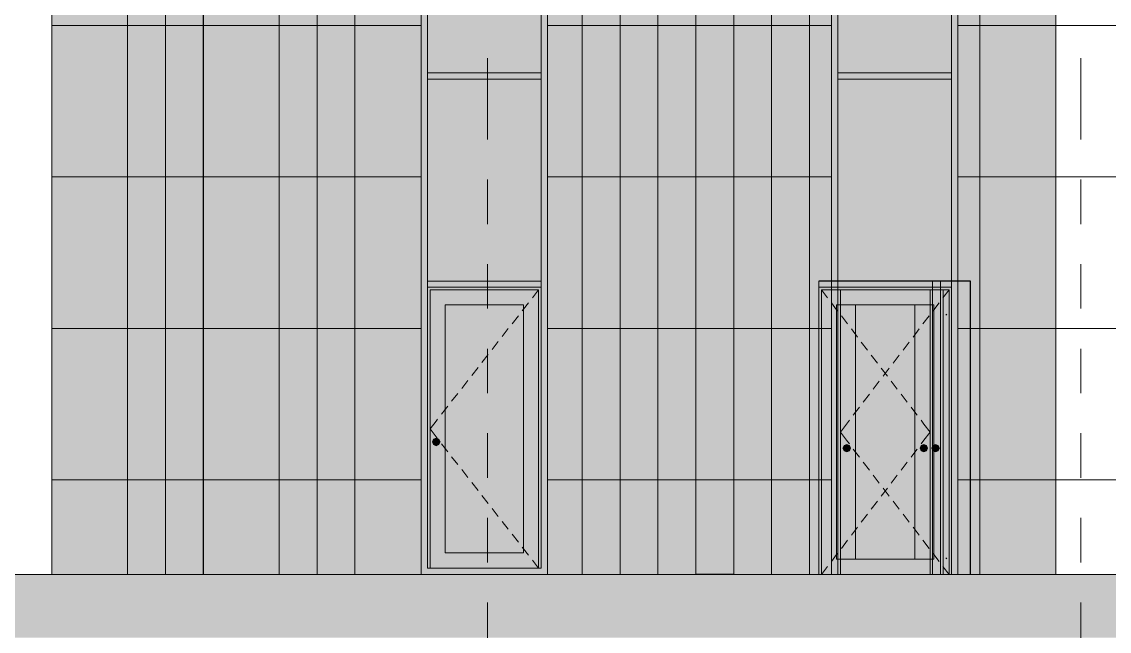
# Model space of a CAD drawing. Header units: millimetres. Extents: x 1499747 to 4230374, y -28481 to 441852.
# Drawn here: x 4128775 to 4137387, y 368628 to 373458 of the extents above; entities that cross this region are included whole.
import ezdxf

# ---------------------------------------------------------------- set-up
doc = ezdxf.new("R2010")
doc.units = ezdxf.units.MM
doc.header["$MEASUREMENT"] = 0
doc.layers.add('Чертеж и Рисунок', color=7, linetype='Continuous')

# ---------------------------------------------------------------- blocks, each defined once
blk = doc.blocks.new('zw$A0C3')
at = {"layer": 'Чертеж и Рисунок', "linetype": 'Continuous', "lineweight": 0, "true_color": 0x2e2e2e}
for points in [[(670, 2325), (670, 2275), (0, 2275), (0, 2325)], [(900, 2275), (880, 2255), (20, 2255), (0, 2275)], [(0, 0), (0, 2275), (20, 2255), (20, 0)], [(140, 120), (20, 0), (20, 2255), (140, 2135)], [(880, 2255), (760, 2135), (140, 2135), (20, 2255)], [(900, 2325), (900, 2275), (670, 2275), (670, 2325)], [(900, 0), (880, 0), (880, 2255), (900, 2275)], [(900, 0), (962.8, 0), (962.8, 2325), (900, 2325)], [(962.8, 2325), (962.8, 2275), (1250, 2275), (1250, 2325)], [(962.8, 0), (982.8, 0), (982.8, 2255), (962.8, 2275)], [(962.8, 2275), (982.8, 2255), (1200, 2255), (1200, 2275)], [(1151.6, 44.9), (1151.6, 2240.2), (1131.6, 2220.2), (1131.6, 44.9)], [(1248.4, 2276.9), (1200, 2276.9), (1200, 44), (1248.4, 42.8)], [(815, 1015.1), (808.8, 1000), (800.3, 1000), (809, 1021.1)], [(808.8, 1000), (815, 985), (809, 979), (800.3, 1000)], [(818.5, 1011.5), (813.8, 1000), (808.8, 1000), (815, 1015.1)], [(813.8, 1000), (818.5, 988.5), (815, 985), (808.8, 1000)], [(830, 1021.3), (815, 1015.1), (809, 1021.1), (830, 1029.8)], [(815, 985), (830, 978.8), (830, 970.3), (809, 979)], [(822, 1008), (818.7, 1000), (813.8, 1000), (818.5, 1011.5)], [(818.7, 1000), (822, 992), (818.5, 988.5), (813.8, 1000)], [(830, 1016.3), (818.5, 1011.5), (815, 1015.1), (830, 1021.3)], [(818.5, 988.5), (830, 983.8), (830, 978.8), (815, 985)], [(830, 1011.4), (822, 1008), (818.5, 1011.5), (830, 1016.3)], [(822, 992), (830, 988.7), (830, 983.8), (818.5, 988.5)], [(828.5, 1009.9), (828.5, 990.2), (822.6, 992.6), (819.5, 1000), (822.6, 1007.5)], [(828.5, 1007.1), (828.5, 1010), (831.5, 1010), (831.5, 1007.1)], [(828.5, 1000), (828.5, 1007.1), (831.5, 1007.1), (831.5, 1000)], [(828.5, 993), (828.5, 1000), (831.5, 1000), (831.5, 993)], [(828.5, 990), (828.5, 993), (831.5, 993), (831.5, 990)], [(830, 1010.5), (831.2, 1010), (828.8, 1010)], [(828.8, 990), (831.2, 990), (830, 989.5)], [(845, 1015.1), (830, 1021.3), (830, 1029.8), (851.1, 1021.1)], [(841.5, 1011.5), (830, 1016.3), (830, 1021.3), (845, 1015.1)], [(838, 1008), (830, 1011.4), (830, 1016.3), (841.5, 1011.5)], [(830, 988.7), (838, 992), (841.5, 988.5), (830, 983.8)], [(830, 983.8), (841.5, 988.5), (845, 985), (830, 978.8)], [(830, 978.8), (845, 985), (851.1, 979), (830, 970.3)], [(840.5, 1000), (837.5, 992.6), (831.5, 990.2), (831.5, 1009.9), (837.5, 1007.5)], [(841.3, 1000), (838, 1008), (841.5, 1011.5), (846.3, 1000)], [(838, 992), (841.3, 1000), (846.3, 1000), (841.5, 988.5)], [(846.3, 1000), (841.5, 1011.5), (845, 1015.1), (851.3, 1000)], [(841.5, 988.5), (846.3, 1000), (851.3, 1000), (845, 985)], [(859.8, 1000), (851.3, 1000), (845, 1015.1), (851.1, 1021.1)], [(851.3, 1000), (859.8, 1000), (851.1, 979), (845, 985)], [(894.3, 1000), (902.8, 1000), (909.1, 1015.1), (903, 1021.1)], [(902.8, 1000), (894.3, 1000), (903, 979), (909.1, 985)], [(907.8, 1000), (912.6, 1011.5), (909.1, 1015.1), (902.8, 1000)], [(912.6, 988.5), (907.8, 1000), (902.8, 1000), (909.1, 985)], [(909.1, 1015.1), (924.1, 1021.3), (924.1, 1029.8), (903, 1021.1)], [(924.1, 978.8), (909.1, 985), (903, 979), (924.1, 970.3)], [(912.8, 1000), (916.1, 1008), (912.6, 1011.5), (907.8, 1000)], [(916.1, 992), (912.8, 1000), (907.8, 1000), (912.6, 988.5)], [(912.6, 1011.5), (924.1, 1016.3), (924.1, 1021.3), (909.1, 1015.1)], [(924.1, 983.8), (912.6, 988.5), (909.1, 985), (924.1, 978.8)], [(916.1, 1008), (924.1, 1011.4), (924.1, 1016.3), (912.6, 1011.5)], [(924.1, 988.7), (916.1, 992), (912.6, 988.5), (924.1, 983.8)], [(913.6, 1000), (916.6, 992.6), (922.6, 990.2), (922.6, 1009.9), (916.6, 1007.5)], [(925.6, 1007.1), (925.6, 1010), (922.6, 1010), (922.6, 1007.1)], [(925.6, 1000), (925.6, 1007.1), (922.6, 1007.1), (922.6, 1000)], [(925.6, 993), (925.6, 1000), (922.6, 1000), (922.6, 993)], [(925.6, 990), (925.6, 993), (922.6, 993), (922.6, 990)], [(924.1, 1010.5), (922.9, 1010), (925.3, 1010)], [(925.3, 990), (922.9, 990), (924.1, 989.5)], [(924.1, 1021.3), (939.1, 1015.1), (945.1, 1021.1), (924.1, 1029.8)], [(924.1, 1016.3), (935.6, 1011.5), (939.1, 1015.1), (924.1, 1021.3)], [(924.1, 1011.4), (932.1, 1008), (935.6, 1011.5), (924.1, 1016.3)], [(932.1, 992), (924.1, 988.7), (924.1, 983.8), (935.6, 988.5)], [(935.6, 988.5), (924.1, 983.8), (924.1, 978.8), (939.1, 985)], [(939.1, 985), (924.1, 978.8), (924.1, 970.3), (945.1, 979)], [(925.6, 1009.9), (925.6, 990.2), (931.5, 992.6), (934.6, 1000), (931.5, 1007.5)], [(932.1, 1008), (935.4, 1000), (940.3, 1000), (935.6, 1011.5)], [(935.4, 1000), (932.1, 992), (935.6, 988.5), (940.3, 1000)], [(935.6, 1011.5), (940.3, 1000), (945.3, 1000), (939.1, 1015.1)], [(940.3, 1000), (935.6, 988.5), (939.1, 985), (945.3, 1000)], [(939.1, 1015.1), (945.3, 1000), (953.8, 1000), (945.1, 1021.1)], [(945.3, 1000), (939.1, 985), (945.1, 979), (953.8, 1000)], [(880, 0), (20, 0), (140, 120), (760, 120)], [(982.8, 0), (1248.4, 0), (1248.4, 43), (982.8, 45.6)]]:
    blk.add_hatch(color=250, dxfattribs=at).paths.add_polyline_path(points)
h = blk.add_hatch(color=250, dxfattribs=at)
h.paths.add_polyline_path([(880, 0), (760, 120), (760, 2135), (880, 2255)])
h.paths.add_polyline_path([(859.8, 1000), (851.1, 1021.1), (830, 1029.8), (809, 1021.1), (800.3, 1000), (809, 979), (830, 970.3), (851.1, 979)], flags=0)
at = {"layer": 'Чертеж и Рисунок', "linetype": 'Continuous', "lineweight": 0, "true_color": 0x84adf9}
for points in [[(982.8, 44.9), (1200, 44.9), (1200, 2252.7), (982.8, 2255)], [(760, 120), (140, 120), (140, 2135), (760, 2135)]]:
    blk.add_hatch(color=161, dxfattribs=at).paths.add_polyline_path(points)
at = {"layer": 'Чертеж и Рисунок', "linetype": 'Continuous', "lineweight": 0, "true_color": 0x2e2e2e}
h = blk.add_hatch(color=250, dxfattribs=at)
h.paths.add_polyline_path([(841.3, 1000), (838, 992), (830, 988.7), (822, 992), (818.7, 1000), (822, 1008), (830, 1011.4), (838, 1008)])
h.paths.add_polyline_path([(840.5, 1000), (837.5, 1007.5), (831.5, 1009.9), (831.5, 1010), (831.2, 1010), (830, 1010.5), (828.8, 1010), (828.5, 1010), (828.5, 1009.9), (822.6, 1007.5), (819.5, 1000), (822.6, 992.6), (828.5, 990.2), (828.5, 990), (828.8, 990), (830, 989.5), (831.2, 990), (831.5, 990), (831.5, 990.2), (837.5, 992.6)], flags=0)
h = blk.add_hatch(color=250, dxfattribs=at)
h.paths.add_polyline_path([(912.8, 1000), (916.1, 992), (924.1, 988.7), (932.1, 992), (935.4, 1000), (932.1, 1008), (924.1, 1011.4), (916.1, 1008)])
h.paths.add_polyline_path([(913.6, 1000), (916.6, 1007.5), (922.6, 1009.9), (922.6, 1010), (922.9, 1010), (924.1, 1010.5), (925.3, 1010), (925.6, 1010), (925.6, 1009.9), (931.5, 1007.5), (934.6, 1000), (931.5, 992.6), (925.6, 990.2), (925.6, 990), (925.3, 990), (924.1, 989.5), (922.9, 990), (922.6, 990), (922.6, 990.2), (916.6, 992.6)], flags=0)
at = {"lineweight": -3}
for p, q in [((1200, 2325), (0, 2325)), ((1200, 0), (1200, 2325))]:
    blk.add_line(p, q, dxfattribs=at)
at = {"layer": 'Чертеж и Рисунок', "color": 7, "linetype": 'Continuous', "lineweight": 5}
for points in [[(0, 2325), (670, 2325)], [(0, 2325), (0, 2300)], [(0, 2300), (0, 2275)], [(0, 2275), (0, 0)], [(0, 2275), (670, 2275)], [(880, 2255), (20, 2255)], [(20, 2255), (20, 0)], [(670, 2325), (900, 2325)], [(670, 2275), (900, 2275)], [(880, 0), (880, 2255)], [(900, 2300), (900, 2325)], [(900, 2275), (900, 2300)], [(900, 0), (900, 2275)], [(962.8, 2300), (962.8, 2325)], [(1192.8, 2325), (962.8, 2325)], [(962.8, 2275), (962.8, 2300)], [(962.8, 0), (962.8, 2275)], [(982.8, 0), (982.8, 2255)], [(1200, 2265.2), (1200, 2240.2)], [(140, 2135), (760, 2135)], [(140, 120), (140, 2135)], [(760, 2135), (760, 120)], [(800.3, 1000), (809, 1021.1)], [(809, 979), (800.3, 1000)], [(809, 1021.1), (830, 1029.8)], [(830, 970.3), (809, 979)], [(818.7, 1000), (822, 1008)], [(822, 992), (818.7, 1000)], [(819.5, 1000), (822.6, 1007.5)], [(822.6, 992.6), (819.5, 1000)], [(822, 1008), (830, 1011.4)], [(830, 988.7), (822, 992)], [(822.6, 1007.5), (828.5, 1009.9)], [(828.5, 990.2), (822.6, 992.6)], [(828.5, 1007.1), (828.5, 1010)], [(828.5, 1010), (828.8, 1010)], [(828.5, 1000), (828.5, 1007.1)], [(828.5, 993), (828.5, 1000)], [(828.5, 990), (828.5, 993)], [(828.5, 990), (828.8, 990)], [(828.8, 1010), (830, 1010.5)], [(828.8, 1010), (831.2, 1010)], [(830, 989.5), (828.8, 990)], [(828.8, 990), (831.2, 990)], [(830, 1029.8), (851.1, 1021.1)], [(830, 1011.4), (838, 1008)], [(830, 1010.5), (831.2, 1010)], [(838, 992), (830, 988.7)], [(831.2, 990), (830, 989.5)], [(851.1, 979), (830, 970.3)], [(831.2, 1010), (831.5, 1010)], [(831.2, 990), (831.5, 990)], [(831.5, 1007.1), (831.5, 1010)], [(831.5, 1009.9), (837.5, 1007.5)], [(831.5, 1000), (831.5, 1007.1)], [(831.5, 993), (831.5, 1000)], [(831.5, 990), (831.5, 993)], [(837.5, 992.6), (831.5, 990.2)], [(837.5, 1007.5), (840.5, 1000)], [(840.5, 1000), (837.5, 992.6)], [(838, 1008), (841.3, 1000)], [(841.3, 1000), (838, 992)], [(851.1, 1021.1), (859.8, 1000)], [(859.8, 1000), (851.1, 979)], [(903, 1021.1), (894.3, 1000)], [(894.3, 1000), (903, 979)], [(924.1, 1029.8), (903, 1021.1)], [(903, 979), (924.1, 970.3)], [(916.1, 1008), (912.8, 1000)], [(912.8, 1000), (916.1, 992)], [(916.6, 1007.5), (913.6, 1000)], [(913.6, 1000), (916.6, 992.6)], [(924.1, 1011.4), (916.1, 1008)], [(916.1, 992), (924.1, 988.7)], [(922.6, 1009.9), (916.6, 1007.5)], [(916.6, 992.6), (922.6, 990.2)], [(922.6, 1007.1), (922.6, 1010)], [(922.9, 1010), (922.6, 1010)], [(922.6, 1000), (922.6, 1007.1)], [(922.6, 993), (922.6, 1000)], [(922.6, 990), (922.6, 993)], [(922.9, 990), (922.6, 990)], [(924.1, 1010.5), (922.9, 1010)], [(925.3, 1010), (922.9, 1010)], [(922.9, 990), (924.1, 989.5)], [(925.3, 990), (922.9, 990)], [(945.1, 1021.1), (924.1, 1029.8)], [(932.1, 1008), (924.1, 1011.4)], [(925.3, 1010), (924.1, 1010.5)], [(924.1, 988.7), (932.1, 992)], [(924.1, 989.5), (925.3, 990)], [(924.1, 970.3), (945.1, 979)], [(925.6, 1010), (925.3, 1010)], [(925.6, 990), (925.3, 990)], [(925.6, 1007.1), (925.6, 1010)], [(931.5, 1007.5), (925.6, 1009.9)], [(925.6, 1000), (925.6, 1007.1)], [(925.6, 993), (925.6, 1000)], [(925.6, 990), (925.6, 993)], [(925.6, 990.2), (931.5, 992.6)], [(934.6, 1000), (931.5, 1007.5)], [(931.5, 992.6), (934.6, 1000)], [(935.4, 1000), (932.1, 1008)], [(932.1, 992), (935.4, 1000)], [(953.8, 1000), (945.1, 1021.1)], [(945.1, 979), (953.8, 1000)], [(760, 120), (140, 120)]]:
    blk.add_lwpolyline(points, dxfattribs=at)
at = {"layer": 'Чертеж и Рисунок', "color": 23, "linetype": 'Continuous', "lineweight": 5, "true_color": 0xbf8080}
for points in [[(20, 2255), (68.5, 2191.4)], [(98.9, 2151.7), (140, 2097.7)], [(140, 2097.7), (147.4, 2088.1)], [(177.7, 2048.3), (226.2, 1984.7)], [(1011.6, 2062.9), (1004.2, 2053.3)], [(256.6, 1945), (305.1, 1881.3)], [(335.4, 1841.6), (383.9, 1778)], [(414.2, 1738.2), (462.8, 1674.6)], [(493.1, 1634.9), (541.6, 1571.2)], [(571.9, 1531.5), (620.4, 1467.9)], [(650.8, 1428.1), (699.3, 1364.5)], [(729.6, 1324.8), (760, 1284.9)], [(760, 1284.9), (778.1, 1261.2)], [(808.4, 1221.4), (831.5, 1191.2)], [(831.5, 1191.2), (880, 1127.5)], [(831.5, 1063.9), (880, 1127.5)], [(808.4, 1033.7), (831.5, 1063.9)], [(729.6, 930.3), (760, 970.2)], [(760, 970.2), (778.1, 993.9)], [(650.8, 827), (699.3, 890.6)], [(571.9, 723.6), (620.4, 787.2)], [(493.1, 620.2), (541.6, 683.8)], [(414.2, 516.9), (462.8, 580.5)], [(335.4, 413.5), (383.9, 477.1)], [(256.6, 310.1), (305.1, 373.7)], [(177.7, 206.8), (226.2, 270.4)], [(98.9, 103.4), (140, 157.4)], [(140, 157.4), (147.4, 167)], [(1011.6, 122.5), (1004.2, 132.1)], [(20, 0), (68.5, 63.7)]]:
    blk.add_lwpolyline(points, dxfattribs=at)

msp = doc.modelspace()

# ---------------------------------------------------------------- hatches: boundary and pattern name
at = {"layer": 'Чертеж и Рисунок', "linetype": 'Continuous', "lineweight": 0, "true_color": 0xffffff}
for points in [[(4129612.73732, 369078.36428), (4129612.73732, 374028.37184), (4129012.7364, 374028.37184), (4129012.7364, 369078.36428)], [(4130212.73824, 369078.36428), (4130212.73824, 374028.37184), (4129912.73778, 374028.37184), (4129912.73778, 369078.36428)], [(4131112.73961, 374028.37184), (4131112.73961, 369078.36428), (4131937.74087, 369078.36428), (4131937.74087, 374028.37184)], [(4133812.74374, 369078.36428), (4133812.74374, 374028.37184), (4133512.74328, 374028.37184), (4133512.74328, 369078.36428)], [(4134412.74465, 369080.86428), (4134412.74465, 374028.37184), (4134112.7442, 374028.37184), (4134112.7442, 369080.86428)], [(4135187.74584, 369078.36428), (4135187.74584, 374028.37184), (4134712.74511, 374028.37184), (4134712.74511, 369078.36428)], [(4136962.74855, 369078.36428), (4136962.74855, 374028.37184), (4136362.74763, 374028.37184), (4136362.74763, 369078.36428)], [(4146782.76355, 369078.36428), (4118512.72036, 369078.36428), (4118512.72036, 368578.36352), (4146782.76355, 368578.36352)]]:
    msp.add_hatch(color=7, dxfattribs=at).paths.add_polyline_path(points)
at = {"layer": 'Чертеж и Рисунок', "linetype": 'Continuous', "lineweight": 0, "true_color": 0x868d8e}
for points in [[(4129912.73778, 369078.36428), (4129912.73778, 374028.37184), (4129612.73732, 374028.37184), (4129612.73732, 369078.36428)], [(4130212.73824, 369078.36428), (4131112.73961, 369078.36428), (4131112.73961, 374028.37184), (4130212.73824, 374028.37184)], [(4133512.74328, 369078.36428), (4133512.74328, 374028.37184), (4132937.7424, 374028.37184), (4132937.7424, 369078.36428)], [(4134112.7442, 369078.36428), (4134112.7442, 374028.37184), (4133812.74374, 374028.37184), (4133812.74374, 369078.36428)], [(4134712.74511, 369078.36428), (4134712.74511, 374028.37184), (4134412.74465, 374028.37184), (4134412.74465, 369078.36428)], [(4136362.74763, 369078.36428), (4136362.74763, 374028.37184), (4136187.74737, 374028.37184), (4136187.74737, 369078.36428)]]:
    msp.add_hatch(color=252, dxfattribs=at).paths.add_polyline_path(points)
at = {"layer": 'Чертеж и Рисунок', "linetype": 'Continuous', "lineweight": 0, "true_color": 0x2e2e2e}
for points in [[(4131937.74087, 373028.37032), (4131987.74095, 373028.37032), (4131987.74095, 374028.37184), (4131937.74087, 374028.37184)], [(4132937.7424, 374028.37184), (4132887.74232, 374028.37184), (4132887.74232, 373028.37032), (4132937.7424, 373028.37032)], [(4135187.74584, 373028.37032), (4135237.74591, 373028.37032), (4135237.74591, 374028.37184), (4135187.74584, 374028.37184)], [(4136187.74737, 374028.37184), (4136137.74729, 374028.37184), (4136137.74729, 373028.37032), (4136187.74737, 373028.37032)], [(4131937.74087, 371378.36779), (4131987.74095, 371378.36779), (4131987.74095, 373028.37032), (4131937.74087, 373028.37032)], [(4131987.74095, 373003.37028), (4132217.7413, 373003.37028), (4132217.7413, 373053.37035), (4131987.74095, 373053.37035)], [(4132217.7413, 373003.37028), (4132887.74232, 373003.37028), (4132887.74232, 373053.37035), (4132217.7413, 373053.37035)], [(4132937.7424, 373028.37032), (4132887.74232, 373028.37032), (4132887.74232, 371378.36779), (4132937.7424, 371378.36779)], [(4135187.74584, 371378.36779), (4135237.74591, 371378.36779), (4135237.74591, 373028.37032), (4135187.74584, 373028.37032)], [(4135237.74591, 373003.37028), (4135467.74627, 373003.37028), (4135467.74627, 373053.37035), (4135237.74591, 373053.37035)], [(4135467.74627, 373003.37028), (4136137.74729, 373003.37028), (4136137.74729, 373053.37035), (4135467.74627, 373053.37035)], [(4136187.74737, 373028.37032), (4136137.74729, 373028.37032), (4136137.74729, 371378.36779), (4136187.74737, 371378.36779)], [(4131937.74087, 371378.36779), (4131937.74087, 369078.36428), (4131987.74095, 369128.36436), (4131987.74095, 371378.36779)], [(4131987.74095, 371353.36776), (4132217.7413, 371353.36776), (4132217.7413, 371403.36783), (4131987.74095, 371403.36783)], [(4132217.7413, 371353.36776), (4132887.74232, 371353.36776), (4132887.74232, 371403.36783), (4132217.7413, 371403.36783)], [(4132937.7424, 371378.36779), (4132887.74232, 371378.36779), (4132887.74232, 369128.36436), (4132937.7424, 369078.36428)], [(4135187.74584, 369078.36428), (4135237.74591, 369078.36428), (4135237.74591, 371378.36779), (4135187.74584, 371378.36779)], [(4135237.74591, 371403.36783), (4135237.74591, 371353.36776), (4135467.74627, 371353.36776), (4135467.74627, 371403.36783)], [(4135467.74627, 371403.36783), (4135467.74627, 371353.36776), (4136137.74729, 371353.36776), (4136137.74729, 371403.36783)], [(4136187.74737, 371378.36779), (4136137.74729, 371378.36779), (4136137.74729, 369078.36428), (4136187.74737, 369078.36428)], [(4132867.74229, 371333.36773), (4132007.74098, 371333.36773), (4132127.74116, 371213.36754), (4132747.74211, 371213.36754)], [(4132747.74211, 369248.36454), (4132867.74229, 369128.36436), (4132867.74229, 371333.36773), (4132747.74211, 371213.36754)], [(4135237.74591, 369078.36428), (4135257.74594, 369078.36428), (4135257.74594, 371333.36773), (4135237.74591, 371353.36776)], [(4135237.74591, 371353.36776), (4135257.74594, 371333.36773), (4136117.74726, 371333.36773), (4136137.74729, 371353.36776)], [(4135257.74594, 371333.36773), (4135377.74613, 371213.36754), (4135997.74708, 371213.36754), (4136117.74726, 371333.36773)], [(4135997.74708, 369198.36446), (4136117.74726, 369078.36428), (4136117.74726, 371333.36773), (4135997.74708, 371213.36754)], [(4136137.74729, 369078.36428), (4136137.74729, 371353.36776), (4136117.74726, 371333.36773), (4136117.74726, 369078.36428)], [(4135277.94598, 370078.36581), (4135286.44599, 370078.36581), (4135292.746, 370093.46583), (4135286.64599, 370099.46584)], [(4135286.44599, 370078.36581), (4135277.94598, 370078.36581), (4135286.64599, 370057.36578), (4135292.746, 370063.36579)], [(4135291.446, 370078.36581), (4135296.246, 370089.86583), (4135292.746, 370093.46583), (4135286.44599, 370078.36581)], [(4135296.246, 370066.86579), (4135291.446, 370078.36581), (4135286.44599, 370078.36581), (4135292.746, 370063.36579)], [(4135292.746, 370093.46583), (4135307.74602, 370099.66584), (4135307.74602, 370108.16585), (4135286.64599, 370099.46584)], [(4135296.446, 370078.36581), (4135299.74601, 370086.36582), (4135296.246, 370089.86583), (4135291.446, 370078.36581)], [(4135299.74601, 370070.3658), (4135296.446, 370078.36581), (4135291.446, 370078.36581), (4135296.246, 370066.86579)], [(4135296.246, 370089.86583), (4135307.74602, 370094.66583), (4135307.74602, 370099.66584), (4135292.746, 370093.46583)], [(4135307.74602, 370062.16578), (4135296.246, 370066.86579), (4135292.746, 370063.36579), (4135307.74602, 370057.16578)], [(4135299.74601, 370086.36582), (4135307.74602, 370089.76583), (4135307.74602, 370094.66583), (4135296.246, 370089.86583)], [(4135307.74602, 370067.06579), (4135299.74601, 370070.3658), (4135296.246, 370066.86579), (4135307.74602, 370062.16578)], [(4135297.24601, 370078.36581), (4135300.24601, 370070.9658), (4135306.24602, 370068.56579), (4135306.24602, 370088.26582), (4135300.24601, 370085.86582)], [(4135309.24602, 370085.46582), (4135309.24602, 370088.36582), (4135306.24602, 370088.36582), (4135306.24602, 370085.46582)], [(4135309.24602, 370078.36581), (4135309.24602, 370085.46582), (4135306.24602, 370085.46582), (4135306.24602, 370078.36581)], [(4135309.24602, 370071.3658), (4135309.24602, 370078.36581), (4135306.24602, 370078.36581), (4135306.24602, 370071.3658)], [(4135309.24602, 370068.36579), (4135309.24602, 370071.3658), (4135306.24602, 370071.3658), (4135306.24602, 370068.36579)], [(4135307.74602, 370088.86582), (4135306.54602, 370088.36582), (4135308.94602, 370088.36582)], [(4135308.94602, 370068.36579), (4135306.54602, 370068.36579), (4135307.74602, 370067.86579)], [(4135307.74602, 370099.66584), (4135322.74604, 370093.46583), (4135328.74605, 370099.46584), (4135307.74602, 370108.16585)], [(4135307.74602, 370094.66583), (4135319.24604, 370089.86583), (4135322.74604, 370093.46583), (4135307.74602, 370099.66584)], [(4135307.74602, 370089.76583), (4135315.74603, 370086.36582), (4135319.24604, 370089.86583), (4135307.74602, 370094.66583)], [(4135315.74603, 370070.3658), (4135307.74602, 370067.06579), (4135307.74602, 370062.16578), (4135319.24604, 370066.86579)], [(4135319.24604, 370066.86579), (4135307.74602, 370062.16578), (4135307.74602, 370057.16578), (4135322.74604, 370063.36579)], [(4135309.24602, 370088.26582), (4135309.24602, 370068.56579), (4135315.14603, 370070.9658), (4135318.24604, 370078.36581), (4135315.14603, 370085.86582)], [(4135315.74603, 370086.36582), (4135319.04604, 370078.36581), (4135323.94605, 370078.36581), (4135319.24604, 370089.86583)], [(4135319.04604, 370078.36581), (4135315.74603, 370070.3658), (4135319.24604, 370066.86579), (4135323.94605, 370078.36581)], [(4135319.24604, 370089.86583), (4135323.94605, 370078.36581), (4135328.94605, 370078.36581), (4135322.74604, 370093.46583)], [(4135323.94605, 370078.36581), (4135319.24604, 370066.86579), (4135322.74604, 370063.36579), (4135328.94605, 370078.36581)], [(4135322.74604, 370093.46583), (4135328.94605, 370078.36581), (4135337.44607, 370078.36581), (4135328.74605, 370099.46584)], [(4135328.94605, 370078.36581), (4135322.74604, 370063.36579), (4135328.74605, 370057.36578), (4135337.44607, 370078.36581)], [(4135307.74602, 370057.16578), (4135292.746, 370063.36579), (4135286.64599, 370057.36578), (4135307.74602, 370048.66576)], [(4135322.74604, 370063.36579), (4135307.74602, 370057.16578), (4135307.74602, 370048.66576), (4135328.74605, 370057.36578)], [(4132007.74098, 369128.36436), (4132867.74229, 369128.36436), (4132747.74211, 369248.36454), (4132127.74116, 369248.36454)], [(4132217.7413, 369078.36428), (4132217.7413, 369128.36436), (4131987.74095, 369128.36436), (4131937.74087, 369078.36428)], [(4132217.7413, 369078.36428), (4132937.7424, 369078.36428), (4132887.74232, 369128.36436), (4132217.7413, 369128.36436)], [(4135257.74594, 369078.36428), (4136117.74726, 369078.36428), (4135997.74708, 369198.36446), (4135377.74613, 369198.36446)]]:
    msp.add_hatch(color=250, dxfattribs=at).paths.add_polyline_path(points)
at = {"layer": 'Чертеж и Рисунок', "linetype": 'Continuous', "lineweight": 0, "true_color": 0x84adf9}
for points in [[(4131987.74095, 373053.37035), (4132887.74232, 373053.37035), (4132887.74232, 374003.3718), (4131987.74095, 374003.3718)], [(4135237.74591, 373053.37035), (4136137.74729, 373053.37035), (4136137.74729, 374003.3718), (4135237.74591, 374003.3718)], [(4131987.74095, 371403.36783), (4132887.74232, 371403.36783), (4132887.74232, 373003.37028), (4131987.74095, 373003.37028)], [(4135237.74591, 373003.37028), (4135237.74591, 371403.36783), (4136137.74729, 371403.36783), (4136137.74729, 373003.37028)], [(4132747.74211, 369248.36454), (4132747.74211, 371213.36754), (4132127.74116, 371213.36754), (4132127.74116, 369248.36454)], [(4135377.74613, 369198.36446), (4135997.74708, 369198.36446), (4135997.74708, 371213.36754), (4135377.74613, 371213.36754)]]:
    msp.add_hatch(color=161, dxfattribs=at).paths.add_polyline_path(points)
at = {"layer": 'Чертеж и Рисунок', "linetype": 'Continuous', "lineweight": 0, "true_color": 0xf7fdff}
for points in [[(4131987.74095, 369128.36436), (4132007.74098, 369128.36436), (4132007.74098, 371333.36773), (4131987.74095, 371353.36776)], [(4132887.74232, 371353.36776), (4131987.74095, 371353.36776), (4132007.74098, 371333.36773), (4132867.74229, 371333.36773)], [(4132887.74232, 369128.36436), (4132887.74232, 371353.36776), (4132867.74229, 371333.36773), (4132867.74229, 369128.36436)]]:
    msp.add_hatch(color=7, dxfattribs=at).paths.add_polyline_path(points)
at = {"layer": 'Чертеж и Рисунок', "linetype": 'Continuous', "lineweight": 0, "true_color": 0x2e2e2e}
h = msp.add_hatch(color=250, dxfattribs=at)
h.paths.add_polyline_path([(4132007.74098, 371333.36773), (4132007.74098, 369128.36436), (4132127.74118, 369248.36455), (4132127.74118, 371213.36753)])
h.paths.add_polyline_path([(4132027.94102, 370128.36589), (4132036.64104, 370149.46592), (4132057.74104, 370158.16593), (4132078.74109, 370149.46592), (4132087.4411, 370128.36589), (4132078.74109, 370107.36587), (4132057.74104, 370098.66582), (4132036.64104, 370107.36587)], flags=0)
h = msp.add_hatch(color=250, dxfattribs=at)
h.paths.add_polyline_path([(4135257.74594, 369078.36428), (4135377.74613, 369198.36446), (4135377.74613, 371213.36754), (4135257.74594, 371333.36773)])
h.paths.add_polyline_path([(4135277.94598, 370078.36581), (4135286.64599, 370099.46584), (4135307.74602, 370108.16585), (4135328.74605, 370099.46584), (4135337.44607, 370078.36581), (4135328.74605, 370057.36578), (4135307.74602, 370048.66576), (4135286.64599, 370057.36578)], flags=0)
at = {"layer": 'Чертеж и Рисунок', "linetype": 'Continuous', "lineweight": 0, "true_color": 0x6e2a0f}
for points in [[(4132042.74103, 370143.46591), (4132057.74106, 370149.66592), (4132057.74106, 370158.16593), (4132036.64102, 370149.46592)], [(4132057.74106, 370149.66592), (4132072.74108, 370143.46591), (4132078.74109, 370149.46592), (4132057.74106, 370158.16593)], [(4132036.44102, 370128.36588), (4132042.74103, 370143.46591), (4132036.64102, 370149.46592), (4132027.94101, 370128.36588)], [(4132042.74103, 370113.36586), (4132036.44102, 370128.36588), (4132027.94101, 370128.36588), (4132036.64102, 370107.36585)], [(4132041.44103, 370128.36588), (4132046.24104, 370139.8659), (4132042.74103, 370143.46591), (4132036.44102, 370128.36588)], [(4132046.24104, 370116.86587), (4132041.44103, 370128.36588), (4132036.44102, 370128.36588), (4132042.74103, 370113.36586)], [(4132057.74106, 370107.16585), (4132042.74103, 370113.36586), (4132036.64102, 370107.36585), (4132057.74106, 370098.66584)], [(4132046.44104, 370128.36588), (4132049.74104, 370136.3659), (4132046.24104, 370139.8659), (4132041.44103, 370128.36588)], [(4132049.74104, 370120.36587), (4132046.44104, 370128.36588), (4132041.44103, 370128.36588), (4132046.24104, 370116.86587)], [(4132046.24104, 370139.8659), (4132057.74106, 370144.66591), (4132057.74106, 370149.66592), (4132042.74103, 370143.46591)], [(4132057.74106, 370112.16586), (4132046.24104, 370116.86587), (4132042.74103, 370113.36586), (4132057.74106, 370107.16585)], [(4132049.74104, 370136.3659), (4132057.74106, 370139.7659), (4132057.74106, 370144.66591), (4132046.24104, 370139.8659)], [(4132057.74106, 370117.06587), (4132049.74104, 370120.36587), (4132046.24104, 370116.86587), (4132057.74106, 370112.16586)], [(4132047.24104, 370128.36588), (4132050.24104, 370120.96587), (4132056.24105, 370118.56587), (4132056.24105, 370138.2659), (4132050.24104, 370135.8659)], [(4132059.24106, 370135.4659), (4132059.24106, 370138.3659), (4132056.24105, 370138.3659), (4132056.24105, 370135.4659)], [(4132059.24106, 370128.36588), (4132059.24106, 370135.4659), (4132056.24105, 370135.4659), (4132056.24105, 370128.36588)], [(4132059.24106, 370121.36587), (4132059.24106, 370128.36588), (4132056.24105, 370128.36588), (4132056.24105, 370121.36587)], [(4132059.24106, 370118.36587), (4132059.24106, 370121.36587), (4132056.24105, 370121.36587), (4132056.24105, 370118.36587)], [(4132056.54105, 370138.3659), (4132058.94106, 370138.3659), (4132057.74106, 370138.8659)], [(4132058.94106, 370118.36587), (4132056.54105, 370118.36587), (4132057.74106, 370117.86587)], [(4132057.74106, 370144.66591), (4132069.24107, 370139.8659), (4132072.74108, 370143.46591), (4132057.74106, 370149.66592)], [(4132057.74106, 370139.7659), (4132065.74107, 370136.3659), (4132069.24107, 370139.8659), (4132057.74106, 370144.66591)], [(4132065.74107, 370120.36587), (4132057.74106, 370117.06587), (4132057.74106, 370112.16586), (4132069.24107, 370116.86587)], [(4132069.24107, 370116.86587), (4132057.74106, 370112.16586), (4132057.74106, 370107.16585), (4132072.74108, 370113.36586)], [(4132072.74108, 370113.36586), (4132057.74106, 370107.16585), (4132057.74106, 370098.66584), (4132078.74109, 370107.36585)], [(4132059.24106, 370138.2659), (4132059.24106, 370118.56587), (4132065.14107, 370120.96587), (4132068.24107, 370128.36588), (4132065.14107, 370135.8659)], [(4132065.74107, 370136.3659), (4132069.04107, 370128.36588), (4132073.94108, 370128.36588), (4132069.24107, 370139.8659)], [(4132069.04107, 370128.36588), (4132065.74107, 370120.36587), (4132069.24107, 370116.86587), (4132073.94108, 370128.36588)], [(4132069.24107, 370139.8659), (4132073.94108, 370128.36588), (4132078.94109, 370128.36588), (4132072.74108, 370143.46591)], [(4132073.94108, 370128.36588), (4132069.24107, 370116.86587), (4132072.74108, 370113.36586), (4132078.94109, 370128.36588)], [(4132072.74108, 370143.46591), (4132078.94109, 370128.36588), (4132087.4411, 370128.36588), (4132078.74109, 370149.46592)], [(4132078.94109, 370128.36588), (4132072.74108, 370113.36586), (4132078.74109, 370107.36585), (4132087.4411, 370128.36588)]]:
    msp.add_hatch(color=26, dxfattribs=at).paths.add_polyline_path(points)
h = msp.add_hatch(color=26, dxfattribs=at)
h.paths.add_polyline_path([(4132046.44104, 370128.36588), (4132049.74104, 370120.36587), (4132057.74106, 370117.06587), (4132065.74107, 370120.36587), (4132069.04107, 370128.36588), (4132065.74107, 370136.3659), (4132057.74106, 370139.7659), (4132049.74104, 370136.3659)])
h.paths.add_polyline_path([(4132047.24104, 370128.36588), (4132050.24104, 370135.8659), (4132056.24105, 370138.2659), (4132056.24105, 370138.3659), (4132056.54105, 370138.3659), (4132057.74106, 370138.8659), (4132058.94106, 370138.3659), (4132059.24106, 370138.3659), (4132059.24106, 370138.2659), (4132065.14107, 370135.8659), (4132068.24107, 370128.36588), (4132065.14107, 370120.96587), (4132059.24106, 370118.56587), (4132059.24106, 370118.36587), (4132058.94106, 370118.36587), (4132057.74106, 370117.86587), (4132056.54105, 370118.36587), (4132056.24105, 370118.36587), (4132056.24105, 370118.56587), (4132050.24104, 370120.96587)], flags=0)
at = {"layer": 'Чертеж и Рисунок', "linetype": 'Continuous', "lineweight": 0, "true_color": 0x2e2e2e}
h = msp.add_hatch(color=250, dxfattribs=at)
h.paths.add_polyline_path([(4135296.446, 370078.36581), (4135299.74601, 370070.3658), (4135307.74602, 370067.06579), (4135315.74603, 370070.3658), (4135319.04604, 370078.36581), (4135315.74603, 370086.36582), (4135307.74602, 370089.76583), (4135299.74601, 370086.36582)])
h.paths.add_polyline_path([(4135297.24601, 370078.36581), (4135300.24601, 370085.86582), (4135306.24602, 370088.26582), (4135306.24602, 370088.36582), (4135306.54602, 370088.36582), (4135307.74602, 370088.86582), (4135308.94602, 370088.36582), (4135309.24602, 370088.36582), (4135309.24602, 370088.26582), (4135315.14603, 370085.86582), (4135318.24604, 370078.36581), (4135315.14603, 370070.9658), (4135309.24602, 370068.56579), (4135309.24602, 370068.36579), (4135308.94602, 370068.36579), (4135307.74602, 370067.86579), (4135306.54602, 370068.36579), (4135306.24602, 370068.36579), (4135306.24602, 370068.56579), (4135300.24601, 370070.9658)], flags=0)
at = {"layer": 'Чертеж и Рисунок', "linetype": 'Continuous', "lineweight": 0, "true_color": 0x7f7f7f}
msp.add_hatch(color=8, dxfattribs=at).paths.add_polyline_path([(4134112.7442, 369080.86428), (4134112.7442, 369078.36428), (4134412.74465, 369078.36428), (4134412.74465, 369080.86428)])

# ---------------------------------------------------------------- linework, layer by layer
at = {"layer": 'Чертеж и Рисунок', "color": 253, "linetype": 'Continuous', "lineweight": 5, "true_color": 0xaaaaaa}
for points in [[(4135012.54557, 409296.12572), (4135012.54557, 369078.36428)], [(4134412.54465, 409150.7155), (4134412.54465, 369080.86428)], [(4133812.54374, 409005.30528), (4133812.54374, 369078.36428)], [(4133212.54282, 408859.89506), (4133212.54282, 369078.36428)], [(4129612.53732, 408678.46478), (4129612.53732, 369078.36428)], [(4130212.53824, 408678.46478), (4130212.53824, 369078.36428)], [(4130812.53915, 408678.46478), (4130812.53915, 369078.36428)], [(4131412.54007, 408678.46478), (4131412.54007, 369078.36428)], [(4135187.74584, 407478.46295), (4135187.74584, 369078.36428)], [(4136187.74737, 407478.46295), (4136187.74737, 369078.36428)], [(4136362.74763, 404178.45791), (4136362.74763, 369078.36428)], [(4136962.74855, 373528.37108), (4136962.74855, 369078.36428)], [(4129012.7364, 373427.97093), (4131937.74087, 373427.97093)], [(4132937.7424, 373427.97093), (4135187.74584, 373427.97093)], [(4136187.74737, 373427.97093), (4138062.75023, 373427.97093)], [(4129012.7364, 372227.96909), (4131937.74087, 372227.96909)], [(4132937.7424, 372227.96909), (4135187.74584, 372227.96909)], [(4136187.74737, 372227.96909), (4138063.15023, 372227.96909)], [(4129012.7364, 371027.96726), (4131937.74087, 371027.96726)], [(4132937.7424, 371027.96726), (4135187.74584, 371027.96726)], [(4136187.74737, 371027.96726), (4138062.75023, 371027.96726)], [(4129012.7364, 369827.96543), (4131937.74087, 369827.96543)], [(4132937.7424, 369827.96543), (4135187.74584, 369827.96543)], [(4136187.74737, 369827.96543), (4138063.15023, 369827.96543)], [(4134412.54465, 369080.86428), (4134412.54465, 369078.36428)]]:
    msp.add_lwpolyline(points, dxfattribs=at)
at = {"layer": 'Чертеж и Рисунок', "color": 7, "linetype": 'Continuous', "lineweight": 5}
for points in [[(4129012.7364, 369078.36428), (4129012.7364, 400428.41218)], [(4129612.73732, 369078.36428), (4129612.73732, 374028.37184)], [(4129912.73778, 374028.37184), (4129912.73778, 369078.36428)], [(4130212.73824, 369078.36428), (4130212.73824, 374028.37184)], [(4131112.73961, 374028.37184), (4131112.73961, 369078.36428)], [(4131937.74087, 369078.36428), (4131937.74087, 374028.37184)], [(4132937.7424, 374028.37184), (4132937.7424, 369078.36428)], [(4133512.74328, 374028.37184), (4133512.74328, 369078.36428)], [(4133812.74374, 369078.36428), (4133812.74374, 374028.37184)], [(4134112.7442, 374028.37184), (4134112.7442, 369080.86428)], [(4134412.74465, 369080.86428), (4134412.74465, 374028.37184)], [(4134712.74511, 374028.37184), (4134712.74511, 369078.36428)], [(4131987.74095, 373053.37035), (4131987.74095, 374003.3718)], [(4132887.74232, 374003.3718), (4132887.74232, 373053.37035)], [(4135237.74591, 373053.37035), (4135237.74591, 374003.3718)], [(4136137.74729, 374003.3718), (4136137.74729, 373053.37035)], [(4131987.74095, 373028.37032), (4131987.74095, 373053.37035)], [(4132217.7413, 373053.37035), (4131987.74095, 373053.37035)], [(4131987.74095, 373003.37028), (4131987.74095, 373028.37032)], [(4132217.7413, 373003.37028), (4131987.74095, 373003.37028)], [(4131987.74095, 371403.36783), (4131987.74095, 373003.37028)], [(4132887.74232, 373053.37035), (4132217.7413, 373053.37035)], [(4132887.74232, 373003.37028), (4132217.7413, 373003.37028)], [(4132887.74232, 373053.37035), (4132887.74232, 373028.37032)], [(4132887.74232, 373028.37032), (4132887.74232, 373003.37028)], [(4132887.74232, 373003.37028), (4132887.74232, 371403.36783)], [(4135237.74591, 373028.37032), (4135237.74591, 373053.37035)], [(4135467.74627, 373053.37035), (4135237.74591, 373053.37035)], [(4135237.74591, 373003.37028), (4135237.74591, 373028.37032)], [(4135467.74627, 373003.37028), (4135237.74591, 373003.37028)], [(4135237.74591, 371403.36783), (4135237.74591, 373003.37028)], [(4136137.74729, 373053.37035), (4135467.74627, 373053.37035)], [(4136137.74729, 373003.37028), (4135467.74627, 373003.37028)], [(4136137.74729, 373053.37035), (4136137.74729, 373028.37032)], [(4136137.74729, 373028.37032), (4136137.74729, 373003.37028)], [(4136137.74729, 373003.37028), (4136137.74729, 371403.36783)], [(4131987.74095, 371378.36779), (4131987.74095, 371403.36783)], [(4132217.7413, 371403.36783), (4131987.74095, 371403.36783)], [(4131987.74095, 371353.36776), (4131987.74095, 371378.36779)], [(4132887.74232, 371403.36783), (4132217.7413, 371403.36783)], [(4132887.74232, 371403.36783), (4132887.74232, 371378.36779)], [(4132887.74232, 371378.36779), (4132887.74232, 371353.36776)], [(4135237.74591, 371378.36779), (4135237.74591, 371403.36783)], [(4135467.74627, 371403.36783), (4135237.74591, 371403.36783)], [(4135237.74591, 371353.36776), (4135237.74591, 371378.36779)], [(4136137.74729, 371403.36783), (4135467.74627, 371403.36783)], [(4136137.74729, 371403.36783), (4136137.74729, 371378.36779)], [(4136137.74729, 371378.36779), (4136137.74729, 371353.36776)], [(4131987.74095, 369128.36436), (4131987.74095, 371353.36776)], [(4132217.7413, 371353.36776), (4131987.74095, 371353.36776)], [(4132007.74098, 371333.36773), (4132867.74229, 371333.36773)], [(4132007.74098, 369128.36436), (4132007.74098, 371333.36773)], [(4132887.74232, 371353.36776), (4132217.7413, 371353.36776)], [(4132867.74229, 371333.36773), (4132867.74229, 369128.36436)], [(4132887.74232, 371353.36776), (4132887.74232, 369128.36436)], [(4135237.74591, 369078.36428), (4135237.74591, 371353.36776)], [(4135467.74627, 371353.36776), (4135237.74591, 371353.36776)], [(4135257.74594, 371333.36773), (4136117.74726, 371333.36773)], [(4135257.74594, 369078.36428), (4135257.74594, 371333.36773)], [(4136137.74729, 371353.36776), (4135467.74627, 371353.36776)], [(4136117.74726, 371333.36773), (4136117.74726, 369078.36428)], [(4136137.74729, 371353.36776), (4136137.74729, 369078.36428)], [(4132747.74211, 371213.36754), (4132127.74116, 371213.36754)], [(4132127.74116, 371213.36754), (4132127.74116, 369248.36454)], [(4132747.74211, 369248.36454), (4132747.74211, 371213.36754)], [(4135997.74708, 371213.36754), (4135377.74613, 371213.36754)], [(4135377.74613, 371213.36754), (4135377.74613, 369198.36446)], [(4135997.74708, 369198.36446), (4135997.74708, 371213.36754)], [(4132057.74106, 370158.16593), (4132036.64102, 370149.46592)], [(4132078.74109, 370149.46592), (4132057.74106, 370158.16593)], [(4132036.64102, 370149.46592), (4132027.94101, 370128.36588)], [(4132027.94101, 370128.36588), (4132036.64102, 370107.36585)], [(4132036.64102, 370107.36585), (4132057.74106, 370098.66584)], [(4132049.74104, 370136.3659), (4132046.44104, 370128.36588)], [(4132046.44104, 370128.36588), (4132049.74104, 370120.36587)], [(4132050.24104, 370135.8659), (4132047.24104, 370128.36588)], [(4132047.24104, 370128.36588), (4132050.24104, 370120.96587)], [(4132057.74106, 370139.7659), (4132049.74104, 370136.3659)], [(4132049.74104, 370120.36587), (4132057.74106, 370117.06587)], [(4132056.24105, 370138.2659), (4132050.24104, 370135.8659)], [(4132050.24104, 370120.96587), (4132056.24105, 370118.56587)], [(4132056.24105, 370135.4659), (4132056.24105, 370138.3659)], [(4132056.54105, 370138.3659), (4132056.24105, 370138.3659)], [(4132056.24105, 370128.36588), (4132056.24105, 370135.4659)], [(4132056.24105, 370121.36587), (4132056.24105, 370128.36588)], [(4132056.24105, 370118.36587), (4132056.24105, 370121.36587)], [(4132056.54105, 370118.36587), (4132056.24105, 370118.36587)], [(4132057.74106, 370138.8659), (4132056.54105, 370138.3659)], [(4132058.94106, 370138.3659), (4132056.54105, 370138.3659)], [(4132056.54105, 370118.36587), (4132057.74106, 370117.86587)], [(4132058.94106, 370118.36587), (4132056.54105, 370118.36587)], [(4132065.74107, 370136.3659), (4132057.74106, 370139.7659)], [(4132058.94106, 370138.3659), (4132057.74106, 370138.8659)], [(4132057.74106, 370117.06587), (4132065.74107, 370120.36587)], [(4132057.74106, 370117.86587), (4132058.94106, 370118.36587)], [(4132057.74106, 370098.66584), (4132078.74109, 370107.36585)], [(4132059.24106, 370138.3659), (4132058.94106, 370138.3659)], [(4132059.24106, 370118.36587), (4132058.94106, 370118.36587)], [(4132059.24106, 370135.4659), (4132059.24106, 370138.3659)], [(4132065.14107, 370135.8659), (4132059.24106, 370138.2659)], [(4132059.24106, 370128.36588), (4132059.24106, 370135.4659)], [(4132059.24106, 370121.36587), (4132059.24106, 370128.36588)], [(4132059.24106, 370118.36587), (4132059.24106, 370121.36587)], [(4132059.24106, 370118.56587), (4132065.14107, 370120.96587)], [(4132068.24107, 370128.36588), (4132065.14107, 370135.8659)], [(4132065.14107, 370120.96587), (4132068.24107, 370128.36588)], [(4132069.04107, 370128.36588), (4132065.74107, 370136.3659)], [(4132065.74107, 370120.36587), (4132069.04107, 370128.36588)], [(4132087.4411, 370128.36588), (4132078.74109, 370149.46592)], [(4132078.74109, 370107.36585), (4132087.4411, 370128.36588)], [(4135286.64599, 370099.46584), (4135277.94598, 370078.36581)], [(4135277.94598, 370078.36581), (4135286.64599, 370057.36578)], [(4135307.74602, 370108.16585), (4135286.64599, 370099.46584)], [(4135299.74601, 370086.36582), (4135296.446, 370078.36581)], [(4135296.446, 370078.36581), (4135299.74601, 370070.3658)], [(4135300.24601, 370085.86582), (4135297.24601, 370078.36581)], [(4135297.24601, 370078.36581), (4135300.24601, 370070.9658)], [(4135307.74602, 370089.76583), (4135299.74601, 370086.36582)], [(4135299.74601, 370070.3658), (4135307.74602, 370067.06579)], [(4135306.24602, 370088.26582), (4135300.24601, 370085.86582)], [(4135300.24601, 370070.9658), (4135306.24602, 370068.56579)], [(4135306.24602, 370085.46582), (4135306.24602, 370088.36582)], [(4135306.54602, 370088.36582), (4135306.24602, 370088.36582)], [(4135306.24602, 370078.36581), (4135306.24602, 370085.46582)], [(4135306.24602, 370071.3658), (4135306.24602, 370078.36581)], [(4135306.24602, 370068.36579), (4135306.24602, 370071.3658)], [(4135306.54602, 370068.36579), (4135306.24602, 370068.36579)], [(4135307.74602, 370088.86582), (4135306.54602, 370088.36582)], [(4135308.94602, 370088.36582), (4135306.54602, 370088.36582)], [(4135306.54602, 370068.36579), (4135307.74602, 370067.86579)], [(4135308.94602, 370068.36579), (4135306.54602, 370068.36579)], [(4135328.74605, 370099.46584), (4135307.74602, 370108.16585)], [(4135315.74603, 370086.36582), (4135307.74602, 370089.76583)], [(4135308.94602, 370088.36582), (4135307.74602, 370088.86582)], [(4135307.74602, 370067.06579), (4135315.74603, 370070.3658)], [(4135307.74602, 370067.86579), (4135308.94602, 370068.36579)], [(4135309.24602, 370088.36582), (4135308.94602, 370088.36582)], [(4135309.24602, 370068.36579), (4135308.94602, 370068.36579)], [(4135309.24602, 370085.46582), (4135309.24602, 370088.36582)], [(4135315.14603, 370085.86582), (4135309.24602, 370088.26582)], [(4135309.24602, 370078.36581), (4135309.24602, 370085.46582)], [(4135309.24602, 370071.3658), (4135309.24602, 370078.36581)], [(4135309.24602, 370068.36579), (4135309.24602, 370071.3658)], [(4135309.24602, 370068.56579), (4135315.14603, 370070.9658)], [(4135318.24604, 370078.36581), (4135315.14603, 370085.86582)], [(4135315.14603, 370070.9658), (4135318.24604, 370078.36581)], [(4135319.04604, 370078.36581), (4135315.74603, 370086.36582)], [(4135315.74603, 370070.3658), (4135319.04604, 370078.36581)], [(4135337.44607, 370078.36581), (4135328.74605, 370099.46584)], [(4135328.74605, 370057.36578), (4135337.44607, 370078.36581)], [(4135286.64599, 370057.36578), (4135307.74602, 370048.66576)], [(4135307.74602, 370048.66576), (4135328.74605, 370057.36578)], [(4132127.74116, 369248.36454), (4132747.74211, 369248.36454)], [(4132217.7413, 369128.36436), (4131987.74095, 369128.36436)], [(4132887.74232, 369128.36436), (4132217.7413, 369128.36436)], [(4135377.74613, 369198.36446), (4135997.74708, 369198.36446)], [(4134112.7442, 369078.36428), (4134112.7442, 369080.86428)], [(4134112.7442, 369080.86428), (4134412.74465, 369080.86428)], [(4134412.74465, 369080.86428), (4134412.74465, 369078.36428)]]:
    msp.add_lwpolyline(points, dxfattribs=at)
at = {"layer": 'Чертеж и Рисунок', "color": 8, "linetype": 'Continuous', "lineweight": 15}
for points in [[(4132462.74167, 372828.37001), (4132462.74167, 373169.67053)], [(4137162.74886, 372828.37001), (4137162.74886, 373169.67053)], [(4132462.74167, 372828.37001), (4132462.74167, 372525.06955)], [(4137162.74886, 372828.37001), (4137162.74886, 372525.06955)], [(4132462.74167, 372207.56906), (4132462.74167, 371854.76852)], [(4137162.74886, 372207.56906), (4137162.74886, 371854.76852)], [(4132462.74167, 371537.26804), (4132462.74167, 371184.5675)], [(4137162.74886, 371537.26804), (4137162.74886, 371184.5675)], [(4132462.74167, 370867.06701), (4132462.74167, 370514.26647)], [(4137162.74886, 370867.06701), (4137162.74886, 370514.26647)], [(4132462.74167, 370196.76599), (4132462.74167, 369843.96545)], [(4137162.74886, 370196.76599), (4137162.74886, 369843.96545)], [(4132462.74167, 369526.46496), (4132462.74167, 369173.66443)], [(4137162.74886, 369526.46496), (4137162.74886, 369173.66443)], [(4132462.74167, 368856.16394), (4132462.74167, 368503.3634)], [(4137162.74886, 368856.16394), (4137162.74886, 368503.3634)]]:
    msp.add_lwpolyline(points, dxfattribs=at)
at = {"layer": 'Чертеж и Рисунок', "color": 23, "linetype": 'Continuous', "lineweight": 5, "true_color": 0xbf8080}
for points in [[(4132867.74229, 371333.36773), (4132818.54222, 371270.36763)], [(4136117.74726, 371333.36773), (4136069.24718, 371269.76763)], [(4132787.74217, 371230.86757), (4132747.74211, 371179.56749)], [(4136038.84714, 371230.06757), (4135997.74708, 371176.06749)], [(4132707.84205, 371128.36741), (4132658.64197, 371065.36732)], [(4132747.74211, 371179.56749), (4132738.5421, 371167.86747)], [(4135960.04702, 371126.66741), (4135911.54694, 371063.06731)], [(4135997.74708, 371176.06749), (4135990.34706, 371166.46747)], [(4132627.84193, 371025.86726), (4132578.64185, 370962.86716)], [(4135881.1469, 371023.36725), (4135832.64682, 370959.66715)], [(4132547.8418, 370923.3671), (4132498.64173, 370860.367)], [(4135802.34678, 370919.96709), (4135753.8467, 370856.367)], [(4132467.94168, 370820.86694), (4132418.74161, 370757.76685)], [(4135723.54666, 370816.56694), (4135674.94658, 370752.96684)], [(4132387.94156, 370718.36679), (4132338.74149, 370655.26669)], [(4135644.64654, 370713.26678), (4135596.14646, 370649.56668)], [(4132308.04144, 370615.86663), (4132258.84136, 370552.76653)], [(4135565.84642, 370609.86662), (4135517.34634, 370546.26652)], [(4132228.04132, 370513.36647), (4132178.84124, 370450.26638)], [(4135486.9463, 370506.46646), (4135438.44622, 370442.86636)], [(4132148.14119, 370410.86632), (4132127.74116, 370384.76628)], [(4132127.74116, 370384.76628), (4132098.94112, 370347.76622)], [(4135377.74613, 370363.26624), (4135359.6461, 370339.56621)], [(4135408.14617, 370403.1663), (4135377.74613, 370363.26624)], [(4132056.94105, 370293.96614), (4132007.74098, 370230.86604)], [(4132068.14107, 370308.36616), (4132056.94105, 370293.96614)], [(4135306.24602, 370269.5661), (4135257.74594, 370205.866)], [(4135329.34605, 370299.76615), (4135306.24602, 370269.5661)], [(4132056.94105, 370167.86594), (4132007.74098, 370230.86604)], [(4132067.64107, 370154.06592), (4132056.94105, 370167.86594)], [(4135306.24602, 370142.26591), (4135257.74594, 370205.866)], [(4132127.74116, 370077.06581), (4132098.94112, 370113.96586)], [(4132148.14119, 370050.96577), (4132127.74116, 370077.06581)], [(4135329.34605, 370112.06586), (4135306.24602, 370142.26591)], [(4135377.74613, 370048.56576), (4135359.6461, 370072.2658)], [(4132228.04132, 369948.46561), (4132178.84124, 370011.46571)], [(4135408.14617, 370008.6657), (4135377.74613, 370048.56576)], [(4132308.04144, 369845.96545), (4132258.84136, 369908.96555)], [(4135486.9463, 369905.36554), (4135438.44622, 369968.96564)], [(4132387.94156, 369743.4653), (4132338.74149, 369806.46539)], [(4135565.84642, 369801.96539), (4135517.34634, 369865.56548)], [(4135644.64654, 369698.56523), (4135596.14646, 369762.16532)], [(4132467.94168, 369640.96514), (4132418.74161, 369703.96524)], [(4135723.54666, 369595.26507), (4135674.94658, 369658.86517)], [(4132547.8418, 369538.46498), (4132498.64173, 369601.46508)], [(4135802.34678, 369491.86491), (4135753.8467, 369555.46501)], [(4132627.84193, 369435.96483), (4132578.64185, 369498.96492)], [(4132707.84205, 369333.36467), (4132658.64197, 369396.46477)], [(4135881.1469, 369388.46475), (4135832.64682, 369452.06485)], [(4132747.74211, 369282.26459), (4132738.5421, 369293.96461)], [(4135960.04702, 369285.1646), (4135911.54694, 369348.76469)], [(4132787.74217, 369230.86451), (4132747.74211, 369282.26459)], [(4135997.74708, 369235.76452), (4135990.34706, 369245.36454)], [(4136038.84714, 369181.76444), (4135997.74708, 369235.76452)], [(4132867.74229, 369128.36436), (4132818.54222, 369191.46445)], [(4136117.74726, 369078.36428), (4136069.24718, 369142.06438)]]:
    msp.add_lwpolyline(points, dxfattribs=at)
at = {"layer": 'Чертеж и Рисунок', "color": 255, "linetype": 'Continuous', "lineweight": 0}
msp.add_lwpolyline([(4146782.76355, 369078.36428), (4118512.72036, 369078.36428)], dxfattribs=at)
at = {"layer": 'Чертеж и Рисунок', "color": 1, "linetype": 'Continuous', "lineweight": 0}
for points in [[(4128823.53611, 369078.36428), (4129352.63692, 369078.36428)], [(4129564.33725, 369078.36428), (4129705.43746, 369078.36428)], [(4129917.13779, 369078.36428), (4130446.23859, 369078.36428)], [(4130657.93892, 369078.36428), (4130799.03913, 369078.36428)], [(4131010.73946, 369078.36428), (4131539.94026, 369078.36428)], [(4131751.54059, 369078.36428), (4131892.6408, 369078.36428)], [(4132104.34113, 369078.36428), (4132633.54194, 369078.36428)], [(4132845.14226, 369078.36428), (4132986.24247, 369078.36428)], [(4133197.9428, 369078.36428), (4133727.14361, 369078.36428)], [(4133938.74393, 369078.36428), (4134079.94415, 369078.36428)], [(4134291.54447, 369078.36428), (4134820.74528, 369078.36428)], [(4135032.4456, 369078.36428), (4135173.54582, 369078.36428)], [(4135385.14614, 369078.36428), (4135914.34695, 369078.36428)], [(4136126.04727, 369078.36428), (4136267.14749, 369078.36428)], [(4136478.74781, 369078.36428), (4137007.94862, 369078.36428)], [(4137219.64894, 369078.36428), (4137360.74916, 369078.36428)]]:
    msp.add_lwpolyline(points, dxfattribs=at)

# ---------------------------------------------------------------- block references
at = {"color": 1, "lineweight": 40}
msp.add_blockref('zw$A0C3', (4135087.76245, 369078.36428), dxfattribs=at)

doc.saveas('drawing.dxf')
